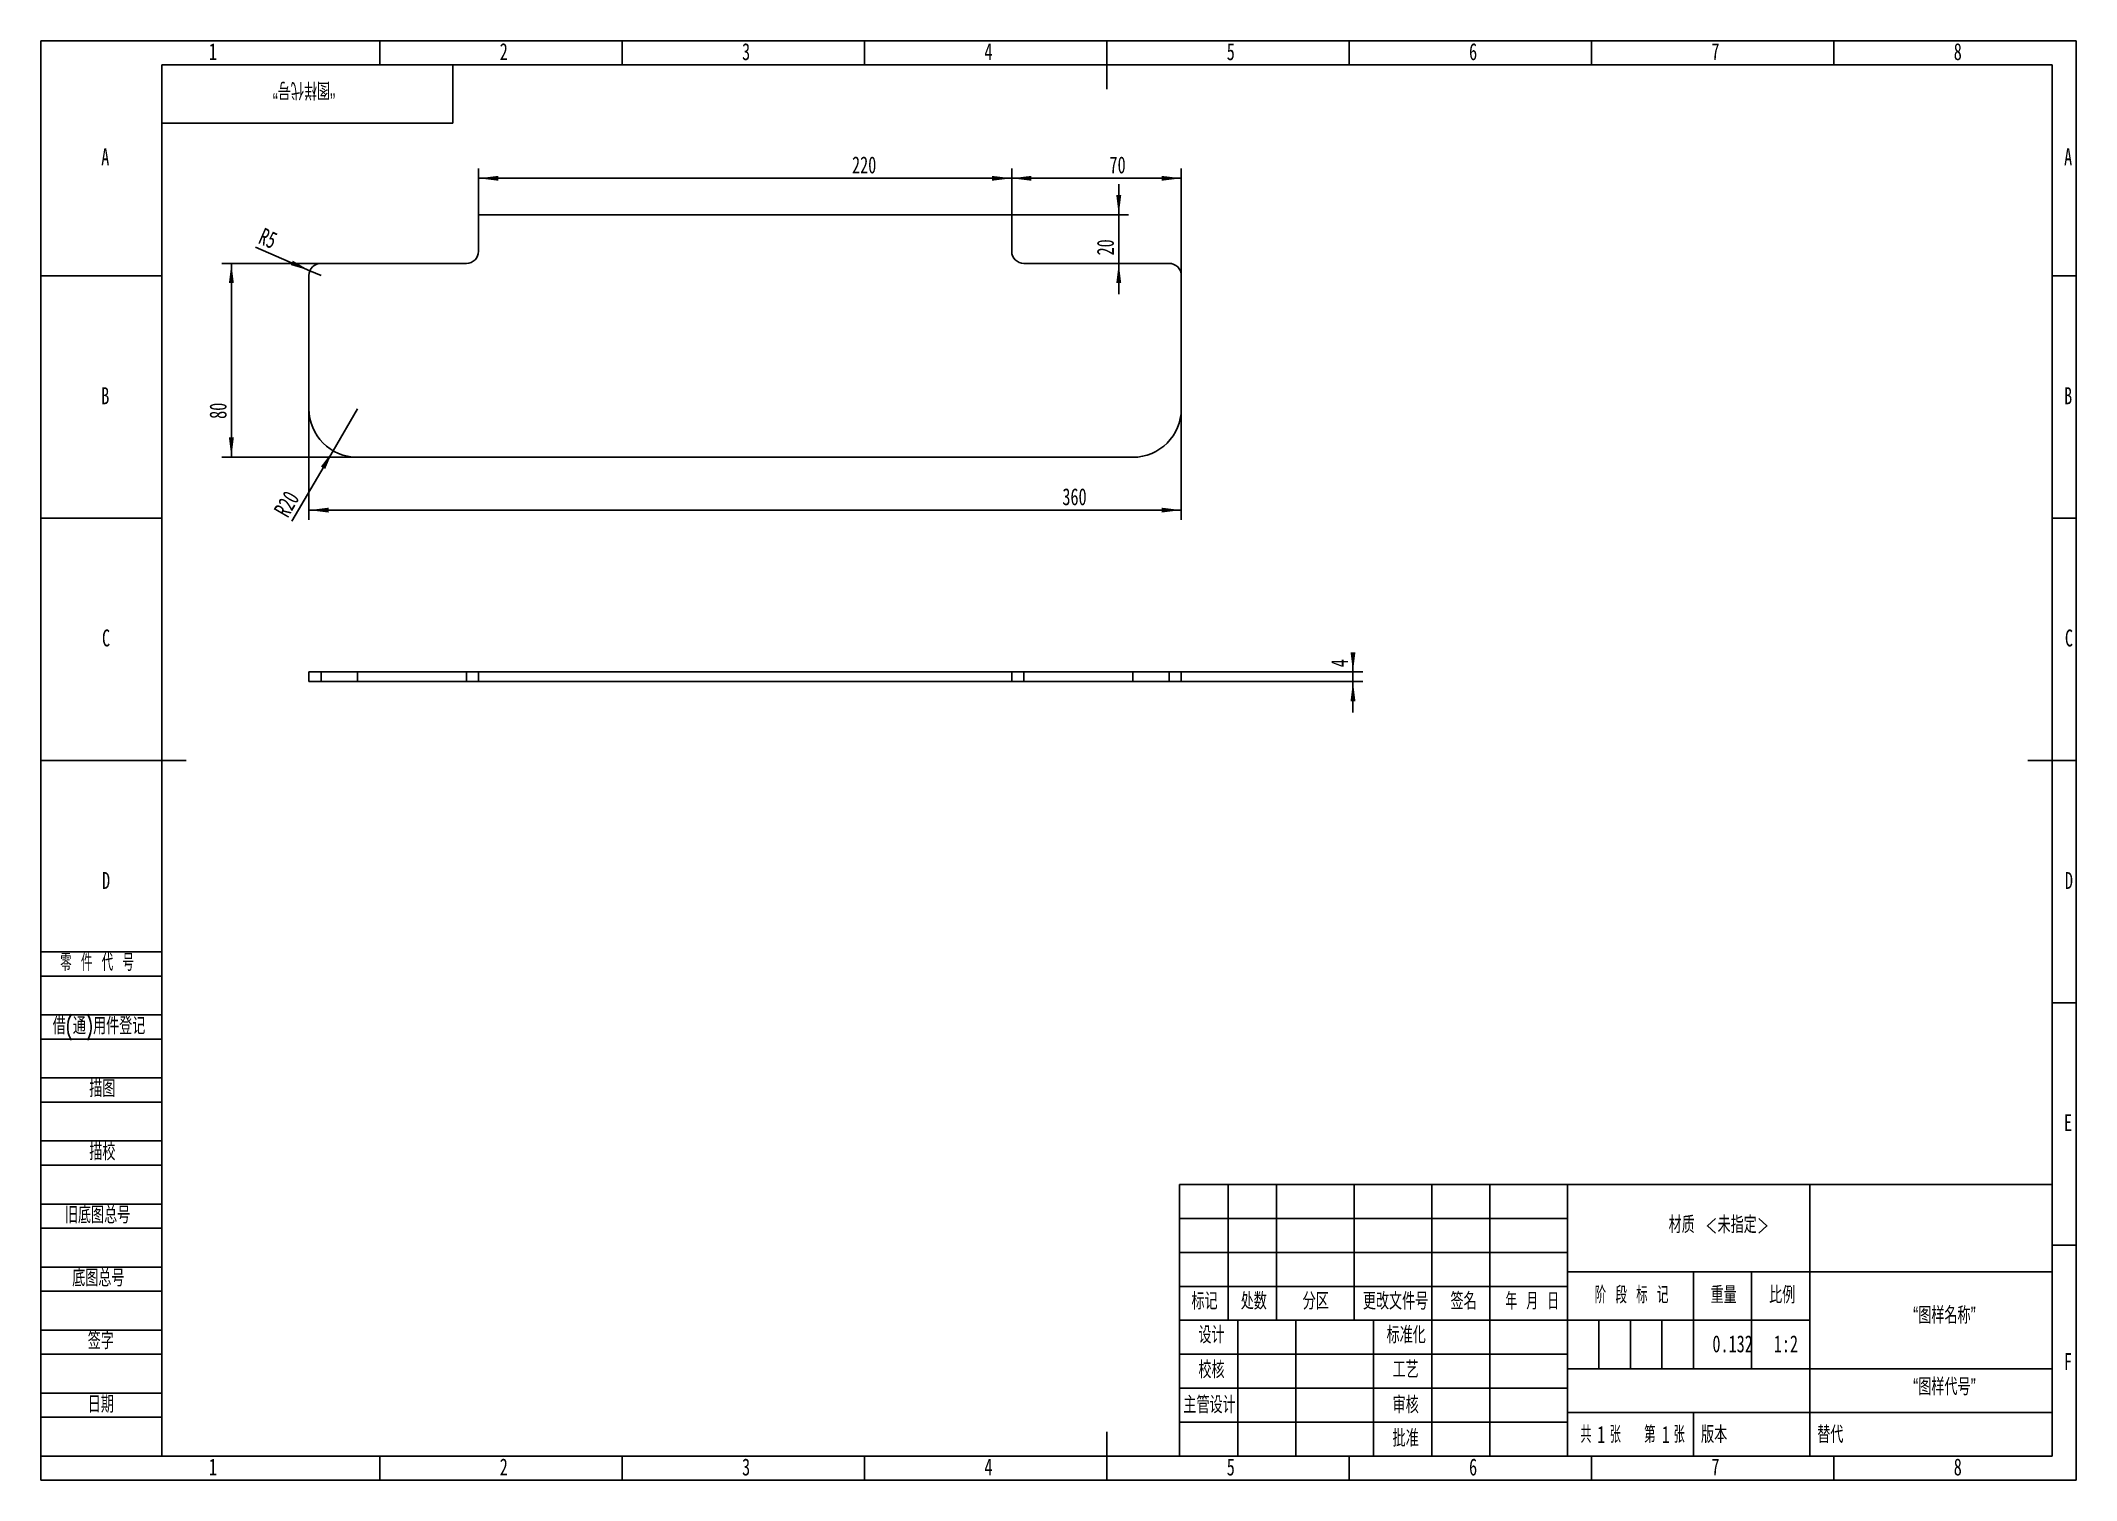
# Model space of a CAD drawing. Header units: millimetres. Extents: x 0 to 420, y 0 to 297.
import ezdxf

# ---------------------------------------------------------------- set-up
doc = ezdxf.new("R2010")
doc.units = ezdxf.units.MM
for name, color, linetype in [('10', 7, 'Continuous'), ('5', 7, 'Continuous'), ('9', 7, 'Continuous'), ('SLD-0', 7, 'Continuous')]:
    doc.layers.add(name, color=color, linetype=linetype)
doc.styles.add('SLDTEXTSTYLE0', font='TXT', dxfattribs={"width": 0.7, "bigfont": 'bigfont'})
doc.styles.add('SLDTEXTSTYLE1', font='TXT', dxfattribs={"width": 0.62, "bigfont": 'bigfont'})
doc.styles.add('SLDTEXTSTYLE2', font='TXT', dxfattribs={"width": 0.614286, "bigfont": 'bigfont'})
doc.styles.add('SLDTEXTSTYLE3', font='TXT', dxfattribs={"width": 0.6, "bigfont": 'bigfont'})
doc.styles.add('SLDTEXTSTYLE4', font='TXT', dxfattribs={"width": 0.7})
doc.dimstyles.new('SLDDIMSTYLE0', dxfattribs={"dimtxt": 3.5, "dimasz": 4.08, "dimexe": 0, "dimexo": 0.0625, "dimgap": 0.875, "dimtad": 2, "dimlfac": 2, "dimrnd": 1e-09, "dimzin": 12, "dimdsep": 46, "dimtxsty": 'SLDTEXTSTYLE4', "dimsah": 1, "dimcen": 0, "dimadec": 0, "dimazin": 3, "dimtfac": 1, "dimtofl": 0, "dimtmove": 0, "dimatfit": 3, "dimfxl": 0, "dimfrac": 2, "dimtolj": 1, "dimtzin": 12, "dimarcsym": 0})
doc.dimstyles.new('SLDDIMSTYLE1', dxfattribs={"dimtxt": 3.5, "dimasz": 4.08, "dimexe": 0, "dimexo": 0.0625, "dimgap": 0.875, "dimtad": 2, "dimlfac": 2, "dimrnd": 1e-09, "dimzin": 12, "dimdsep": 46, "dimtxsty": 'SLDTEXTSTYLE4', "dimsah": 1, "dimcen": 0.09, "dimadec": 0, "dimazin": 3, "dimtfac": 1, "dimtofl": 0, "dimtmove": 0, "dimatfit": 3, "dimfxl": 0, "dimfrac": 2, "dimtolj": 1, "dimtzin": 12, "dimarcsym": 0})
doc.dimstyles.new('SLDDIMSTYLE2', dxfattribs={"dimtxt": 3.5, "dimasz": 4.08, "dimexe": 0, "dimexo": 0.0625, "dimgap": 0.875, "dimtad": 2, "dimlfac": 2, "dimrnd": 1e-09, "dimzin": 12, "dimdsep": 46, "dimtxsty": 'SLDTEXTSTYLE4', "dimsah": 1, "dimcen": 0.09, "dimadec": 0, "dimazin": 3, "dimtfac": 1, "dimtmove": 0, "dimatfit": 0, "dimfxl": 0, "dimfrac": 2, "dimtolj": 1, "dimtzin": 12, "dimarcsym": 0})

# ---------------------------------------------------------------- blocks, each defined once
blk = doc.blocks.new('_D')
at = {"layer": '10'}
for q in [(44.31, 254.39), (57.84, 248.56)]:
    blk.add_line((55.54, 249.55), q, dxfattribs=at)
blk.add_solid([(55.54, 249.55), (52, 251.63), (51.6, 250.7)], dxfattribs=at)
at = {"layer": '10', "insert": (46.08, 258.51), "char_height": 3.5, "attachment_point": 1, "rotation": 336.6978, "style": 'SLDTEXTSTYLE4'}
blk.add_mtext('R5', dxfattribs=at)
blk = doc.blocks.new('_D_1')
at = {"layer": '10'}
for p, q in [((57.84, 251.06), (37.34, 251.06)), ((39.34, 251.06), (39.34, 211.06)), ((65.34, 211.06), (37.34, 211.06))]:
    blk.add_line(p, q, dxfattribs=at)
for points in [[(39.34, 251.06), (38.83, 246.98), (39.85, 246.98)], [(39.34, 211.06), (39.85, 215.14), (38.83, 215.14)]]:
    blk.add_solid(points, dxfattribs=at)
at = {"layer": '10', "insert": (34.83, 218.98), "char_height": 3.5, "attachment_point": 1, "rotation": 90, "style": 'SLDTEXTSTYLE4'}
blk.add_mtext('80', dxfattribs=at)
blk = doc.blocks.new('_D_2')
at = {"layer": '10'}
for q in [(65.34, 221.06), (51.84, 197.87)]:
    blk.add_line((60.31, 212.42), q, dxfattribs=at)
blk.add_solid([(60.31, 212.42), (57.82, 209.15), (58.7, 208.64)], dxfattribs=at)
at = {"layer": '10', "insert": (47.95, 200.14), "char_height": 3.5, "attachment_point": 1, "rotation": 59.7923, "style": 'SLDTEXTSTYLE4'}
blk.add_mtext('R20', dxfattribs=at)
blk = doc.blocks.new('_D_3')
at = {"layer": '10'}
for p, q in [((55.34, 221.06), (55.34, 198.16)), ((235.34, 221.06), (235.34, 198.16)), ((55.34, 200.16), (235.34, 200.16))]:
    blk.add_line(p, q, dxfattribs=at)
for points in [[(55.34, 200.16), (59.42, 199.65), (59.42, 200.66)], [(235.34, 200.16), (231.26, 200.66), (231.26, 199.65)]]:
    blk.add_solid(points, dxfattribs=at)
at = {"layer": '10', "insert": (210.8, 204.67), "char_height": 3.5, "attachment_point": 1, "style": 'SLDTEXTSTYLE4'}
blk.add_mtext('360', dxfattribs=at)
blk = doc.blocks.new('_D_4')
at = {"layer": '10'}
for p, q in [((200.34, 261.06), (200.34, 270.62)), ((235.34, 248.56), (235.34, 270.62)), ((200.34, 268.62), (235.34, 268.62))]:
    blk.add_line(p, q, dxfattribs=at)
for points in [[(200.34, 268.62), (204.42, 268.11), (204.42, 269.12)], [(235.34, 268.62), (231.26, 269.12), (231.26, 268.11)]]:
    blk.add_solid(points, dxfattribs=at)
at = {"layer": '10', "insert": (220.52, 273.13), "char_height": 3.5, "attachment_point": 1, "style": 'SLDTEXTSTYLE4'}
blk.add_mtext('70', dxfattribs=at)
blk = doc.blocks.new('_D_5')
at = {"layer": '10'}
for p, q in [((90.34, 261.06), (90.34, 270.62)), ((200.34, 261.06), (200.34, 270.62)), ((200.34, 268.62), (90.34, 268.62))]:
    blk.add_line(p, q, dxfattribs=at)
for points in [[(90.34, 268.62), (94.42, 268.11), (94.42, 269.12)], [(200.34, 268.62), (196.26, 269.12), (196.26, 268.11)]]:
    blk.add_solid(points, dxfattribs=at)
at = {"layer": '10', "insert": (167.4, 273.13), "char_height": 3.5, "attachment_point": 1, "style": 'SLDTEXTSTYLE4'}
blk.add_mtext('220', dxfattribs=at)
blk = doc.blocks.new('_D_6')
at = {"layer": '10'}
for p, q in [((222.43, 261.06), (222.43, 267.41)), ((200.34, 261.06), (224.43, 261.06)), ((222.43, 261.06), (222.43, 251.06)), ((222.43, 251.06), (222.43, 244.71))]:
    blk.add_line(p, q, dxfattribs=at)
for points in [[(222.43, 261.06), (222.94, 265.14), (221.92, 265.14)], [(222.43, 251.06), (221.92, 246.98), (222.94, 246.98)]]:
    blk.add_solid(points, dxfattribs=at)
at = {"layer": '10', "insert": (217.92, 252.7), "char_height": 3.5, "attachment_point": 1, "rotation": 90, "style": 'SLDTEXTSTYLE4'}
blk.add_mtext('20', dxfattribs=at)
blk = doc.blocks.new('_D_7')
at = {"layer": '10'}
for p, q in [((270.76, 166.77), (270.76, 169.27)), ((235.34, 166.77), (272.76, 166.77)), ((235.34, 164.77), (272.76, 164.77)), ((270.76, 166.77), (270.76, 164.77)), ((270.76, 164.77), (270.76, 158.42))]:
    blk.add_line(p, q, dxfattribs=at)
for points in [[(270.76, 166.77), (271.27, 170.85), (270.25, 170.85)], [(270.76, 164.77), (270.25, 160.69), (271.27, 160.69)]]:
    blk.add_solid(points, dxfattribs=at)
at = {"layer": '10', "insert": (266.25, 167.73), "char_height": 3.5, "attachment_point": 1, "rotation": 90, "style": 'SLDTEXTSTYLE4'}
blk.add_mtext('4', dxfattribs=at)

msp = doc.modelspace()

# ---------------------------------------------------------------- linework, layer by layer
at = {"color": 7, "linetype": 'Continuous', "lineweight": 25}
for p, q in [((200.341, 261.0603), (90.341, 261.0603)), ((90.341, 261.0603), (90.341, 253.5603)), ((200.341, 261.0603), (200.341, 253.5603)), ((55.341, 248.5603), (55.341, 221.0603)), ((57.841, 251.0603), (87.841, 251.0603)), ((202.841, 251.0603), (232.841, 251.0603)), ((235.341, 221.0603), (235.341, 248.5603)), ((65.341, 211.0603), (225.341, 211.0603)), ((55.341, 164.7743), (55.341, 166.7743)), ((65.341, 166.7743), (55.341, 166.7743)), ((55.341, 166.7743), (57.841, 166.7743)), ((57.841, 164.7743), (55.341, 164.7743)), ((55.341, 164.7743), (65.341, 164.7743)), ((87.841, 166.7743), (57.841, 166.7743)), ((57.841, 166.7743), (57.841, 164.7743)), ((57.841, 164.7743), (87.841, 164.7743)), ((65.341, 164.7743), (65.341, 166.7743)), ((65.341, 166.7743), (225.341, 166.7743)), ((65.341, 164.7743), (225.341, 164.7743)), ((87.841, 164.7743), (87.841, 166.7743)), ((87.841, 166.7743), (90.341, 166.7743)), ((90.341, 164.7743), (87.841, 164.7743)), ((200.341, 166.7743), (90.341, 166.7743)), ((90.341, 166.7743), (90.341, 164.7743)), ((200.341, 164.7743), (90.341, 164.7743)), ((200.341, 164.7743), (200.341, 166.7743)), ((200.341, 166.7743), (202.841, 166.7743)), ((202.841, 164.7743), (200.341, 164.7743)), ((232.841, 166.7743), (202.841, 166.7743)), ((202.841, 166.7743), (202.841, 164.7743)), ((202.841, 164.7743), (232.841, 164.7743)), ((225.341, 166.7743), (225.341, 164.7743)), ((235.341, 166.7743), (225.341, 166.7743)), ((225.341, 164.7743), (235.341, 164.7743)), ((232.841, 164.7743), (232.841, 166.7743)), ((232.841, 166.7743), (235.341, 166.7743)), ((235.341, 164.7743), (232.841, 164.7743)), ((235.341, 166.7743), (235.341, 164.7743))]:
    msp.add_line(p, q, dxfattribs=at)
for centre, radius, start, end in [((87.841, 253.5603), 2.5, 270, 0), ((87.841, 253.5603), 2.5, 270, 0), ((202.841, 253.5603), 2.5, 180, 270), ((202.841, 253.5603), 2.5, 180, 270), ((57.841, 248.5603), 2.5, 90, 180), ((57.841, 248.5603), 2.5, 90, 180), ((232.841, 248.5603), 2.5, 0, 90), ((232.841, 248.5603), 2.5, 0, 90), ((65.341, 221.0603), 10, 180, 270), ((65.341, 221.0603), 10, 180, 270), ((225.341, 221.0603), 10, 270, 0), ((225.341, 221.0603), 10, 270, 0)]:
    msp.add_arc(centre, radius, start, end, dxfattribs=at)
at = {"layer": '10', "color": 7}
for p, q in [((0, 109), (25, 109)), ((0, 104), (25, 104)), ((0, 96), (25, 96)), ((0, 91), (25, 91)), ((0, 83), (25, 83)), ((0, 78), (25, 78)), ((0, 70), (25, 70)), ((0, 65), (25, 65)), ((0, 57), (25, 57)), ((0, 52), (25, 52)), ((235, 54), (315, 54)), ((235, 47), (315, 47)), ((0, 44), (25, 44)), ((0, 39), (25, 39)), ((0, 31), (25, 31)), ((0, 26), (25, 26)), ((0, 18), (25, 18)), ((0, 13), (25, 13))]:
    msp.add_line(p, q, dxfattribs=at)
at = {"layer": '10', "color": 7, "lineweight": 25}
for p, q in [((245, 61), (245, 33)), ((255, 61), (255, 33)), ((271, 61), (271, 33)), ((287, 61), (287, 5)), ((299, 61), (299, 5)), ((315, 61), (315, 5)), ((365, 61), (365, 33)), ((315, 43), (415, 43)), ((340.9862, 43), (340.9862, 23)), ((353, 43), (353, 23)), ((235, 40), (315, 40)), ((235, 33), (365, 33)), ((247, 33), (247, 5)), ((259, 33), (259, 5)), ((275, 33), (275, 5)), ((365, 33), (365, 5)), ((235, 26), (315, 26)), ((315, 23), (415, 23)), ((235, 19), (315, 19)), ((315, 14), (415, 14)), ((235, 12), (315, 12))]:
    msp.add_line(p, q, dxfattribs=at)
at = {"layer": '5'}
for p, q in [((70, 297), (70, 292)), ((120, 297), (120, 292)), ((170, 297), (170, 292)), ((270, 297), (270, 292)), ((320, 297), (320, 292)), ((370, 297), (370, 292)), ((0, 248.5), (25, 248.5)), ((420, 248.5), (415, 248.5)), ((0, 198.5), (25, 198.5)), ((420, 198.5), (415, 198.5)), ((420, 98.5), (415, 98.5)), ((420, 48.5), (415, 48.5)), ((70, 0), (70, 5)), ((120, 0), (120, 5)), ((170, 0), (170, 5)), ((270, 0), (270, 5)), ((320, 0), (320, 5)), ((370, 0), (370, 5))]:
    msp.add_line(p, q, dxfattribs=at)
at = {"layer": '5', "lineweight": 25}
for p, q in [((220, 297), (220, 287)), ((0, 148.5), (30, 148.5)), ((420, 148.5), (410, 148.5)), ((220, 0), (220, 10))]:
    msp.add_line(p, q, dxfattribs=at)
at = {"layer": '5', "color": 7, "lineweight": 25}
for p, q in [((415, 292), (25, 292)), ((25, 292), (25, 5)), ((85, 280), (85, 292)), ((415, 5), (415, 292)), ((25, 280), (85, 280)), ((235, 61), (415, 61)), ((235, 61), (235, 5)), ((0, 5), (415, 5))]:
    msp.add_line(p, q, dxfattribs=at)
at = {"layer": '9', "color": 7}
for p, q in [((420, 297), (0, 297)), ((0, 297), (0, 0)), ((420, 148.5), (420, 297)), ((420, 0), (420, 148.5)), ((0, 0), (420, 0))]:
    msp.add_line(p, q, dxfattribs=at)
at = {"layer": 'SLD-0'}
for p, q in [((321.5, 33), (321.5, 23)), ((328, 33), (328, 23)), ((334.5, 33), (334.5, 23))]:
    msp.add_line(p, q, dxfattribs=at)
at = {"layer": 'SLD-0', "lineweight": 25}
msp.add_line((340.9862, 14), (340.9862, 5), dxfattribs=at)

# ---------------------------------------------------------------- texts
at = {"layer": '10', "char_height": 3.5}
for s, insert, attachment_point, style in [('1', (35.5444, 296.4962), 2, 'SLDTEXTSTYLE4'), ('2', (95.5444, 296.4962), 2, 'SLDTEXTSTYLE4'), ('3', (145.5444, 296.4962), 2, 'SLDTEXTSTYLE4'), ('4', (195.5444, 296.4962), 2, 'SLDTEXTSTYLE4'), ('5', (245.5444, 296.4962), 2, 'SLDTEXTSTYLE4'), ('6', (295.5469, 296.4962), 2, 'SLDTEXTSTYLE4'), ('7', (345.5469, 296.4962), 2, 'SLDTEXTSTYLE4'), ('8', (395.5469, 296.4962), 2, 'SLDTEXTSTYLE4'), ('A', (13.3203, 274.7807), 2, 'SLDTEXTSTYLE4'), ('A', (418.3203, 274.7807), 2, 'SLDTEXTSTYLE4'), ('B', (13.3203, 225.4962), 2, 'SLDTEXTSTYLE4'), ('B', (418.3203, 225.4962), 2, 'SLDTEXTSTYLE4'), ('C', (13.4819, 175.5307), 2, 'SLDTEXTSTYLE4'), ('C', (418.4819, 175.5307), 2, 'SLDTEXTSTYLE4'), ('D', (13.4844, 125.4962), 2, 'SLDTEXTSTYLE4'), ('D', (418.4844, 125.4962), 2, 'SLDTEXTSTYLE4'), ('E', (418.3179, 75.5307), 2, 'SLDTEXTSTYLE4'), ('材质 <未指定>', (346.2372, 54.4812), 2, 'SLDTEXTSTYLE0'), ('“图样名称”', (392.797, 35.7909), 2, 'SLDTEXTSTYLE0'), ('0.132', (349.0926, 29.9049), 2, 'SLDTEXTSTYLE4'), ('1:2', (360.0844, 29.9049), 2, 'SLDTEXTSTYLE4'), ('F', (418.279, 26.2462), 2, 'SLDTEXTSTYLE4'), ('“图样代号”', (392.7994, 21.0497), 2, 'SLDTEXTSTYLE0'), ('1', (321.1423, 11.201), 1, 'SLDTEXTSTYLE4'), ('1', (334.4795, 11.201), 1, 'SLDTEXTSTYLE4'), ('1', (35.5444, 4.4962), 2, 'SLDTEXTSTYLE4'), ('2', (95.5444, 4.4962), 2, 'SLDTEXTSTYLE4'), ('3', (145.5444, 4.4962), 2, 'SLDTEXTSTYLE4'), ('4', (195.5444, 4.4962), 2, 'SLDTEXTSTYLE4'), ('5', (245.5444, 4.4962), 2, 'SLDTEXTSTYLE4'), ('6', (295.5469, 4.4962), 2, 'SLDTEXTSTYLE4'), ('7', (345.5469, 4.4962), 2, 'SLDTEXTSTYLE4'), ('8', (395.5469, 4.4962), 2, 'SLDTEXTSTYLE4')]:
    msp.add_mtext(s, dxfattribs=dict(at, insert=insert, attachment_point=attachment_point, style=style))
at = {"layer": '10', "color": 7, "char_height": 3.5}
for s, insert, attachment_point, style in [('零 件 代 号', (4.0231, 108.5948), 1, 'SLDTEXTSTYLE2'), ('借(通)用件登记', (2.4737, 95.4992), 1, 'SLDTEXTSTYLE0'), ('描图', (12.7188, 82.5525), 2, 'SLDTEXTSTYLE0'), ('描校', (12.7188, 69.5171), 2, 'SLDTEXTSTYLE0'), ('旧底图总号', (5, 56.4875), 1, 'SLDTEXTSTYLE0'), ('底图总号', (6.5, 43.4863), 1, 'SLDTEXTSTYLE0'), ('标记', (240.1348, 38.7166), 2, 'SLDTEXTSTYLE0'), ('处数', (250.2984, 38.7166), 2, 'SLDTEXTSTYLE0'), ('分区', (263.0749, 38.7166), 2, 'SLDTEXTSTYLE0'), ('更改文件号', (279.5389, 38.7166), 2, 'SLDTEXTSTYLE0'), ('签名', (293.5788, 38.7166), 2, 'SLDTEXTSTYLE0'), ('年 月 日', (307.7424, 38.7166), 2, 'SLDTEXTSTYLE1'), ('阶 段 标 记', (328.2401, 39.9941), 2, 'SLDTEXTSTYLE2'), ('重量', (347.243, 39.9941), 2, 'SLDTEXTSTYLE0'), ('比例', (359.326, 39.9941), 2, 'SLDTEXTSTYLE0'), ('签字', (12.4005, 30.5369), 2, 'SLDTEXTSTYLE0'), ('设计', (241.5672, 31.7343), 2, 'SLDTEXTSTYLE0'), ('标准化', (281.7387, 31.7343), 2, 'SLDTEXTSTYLE0'), ('校核', (241.5672, 24.5561), 2, 'SLDTEXTSTYLE0'), ('工艺', (281.6294, 24.5985), 2, 'SLDTEXTSTYLE0'), ('日期', (12.4005, 17.4368), 2, 'SLDTEXTSTYLE0'), ('主管设计', (241.1667, 17.3301), 2, 'SLDTEXTSTYLE0'), ('审核', (281.6294, 17.3301), 2, 'SLDTEXTSTYLE0'), ('批准', (281.6294, 10.4411), 2, 'SLDTEXTSTYLE0'), ('共  张', (321.8709, 11.201), 2, 'SLDTEXTSTYLE3'), ('第  张', (335.0402, 11.201), 2, 'SLDTEXTSTYLE3'), ('版本', (345.2787, 11.201), 2, 'SLDTEXTSTYLE0')]:
    msp.add_mtext(s, dxfattribs=dict(at, insert=insert, attachment_point=attachment_point, style=style))
at = {"layer": 'SLD-0', "insert": (54.3145, 285.0233), "char_height": 3.5, "attachment_point": 2, "rotation": 180, "style": 'SLDTEXTSTYLE0'}
msp.add_mtext('“图样代号”', dxfattribs=at)
at = {"layer": 'SLD-0', "insert": (366.5609, 11.201), "char_height": 3.5, "attachment_point": 1, "style": 'SLDTEXTSTYLE0'}
msp.add_mtext('替代', dxfattribs=at)

# ---------------------------------------------------------------- dimensions: what is measured, and where the dimension line sits
at = {"layer": '10'}
for base, p1, p2, picture, middle in [((90.341, 268.6157), (200.341, 261.0603), (90.341, 261.0603), '_D_5', (169.709, 268.6157)), ((235.341, 268.6157), (200.341, 261.0603), (235.341, 248.5603), '_D_4', (222.0528, 268.6157)), ((235.341, 200.1567), (55.341, 221.0603), (235.341, 221.0603), '_D_3', (213.1059, 200.1567))]:
    dim = msp.add_linear_dim(base=base, p1=p1, p2=p2, dimstyle='SLDDIMSTYLE1', dxfattribs=at)
    dim.commit()
    dim.dimension.update_dxf_attribs({"geometry": picture, "text_midpoint": middle, "dimtype": 160})
for base, p1, p2, dimstyle, picture, middle in [((222.4324, 251.0603), (200.341, 261.0603), (232.841, 251.0603), 'SLDDIMSTYLE2', '_D_6', (222.4324, 254.2403)), ((39.341, 211.0603), (57.841, 251.0603), (65.341, 211.0603), 'SLDDIMSTYLE1', '_D_1', (39.341, 220.5089)), ((270.7614, 164.7743), (235.341, 166.7743), (235.341, 164.7743), 'SLDDIMSTYLE2', '_D_7', (270.7614, 168.5003))]:
    dim = msp.add_linear_dim(base=base, p1=p1, p2=p2, angle=90, dimstyle=dimstyle, dxfattribs=at)
    dim.commit()
    dim.dimension.update_dxf_attribs({"geometry": picture, "text_midpoint": middle, "dimtype": 160})
for center, mpoint, picture, middle in [((57.841, 248.5603), (55.5449, 249.5492), '_D', (45.558, 253.8507)), ((65.341, 221.0603), (60.3096, 212.4182), '_D_2', (52.9512, 199.779))]:
    dim = msp.add_radius_dim(center=center, mpoint=mpoint, dimstyle='SLDDIMSTYLE0', dxfattribs=at)
    dim.commit()
    dim.dimension.update_dxf_attribs({"geometry": picture, "text_midpoint": middle, "dimtype": 164})

doc.saveas('drawing.dxf')
